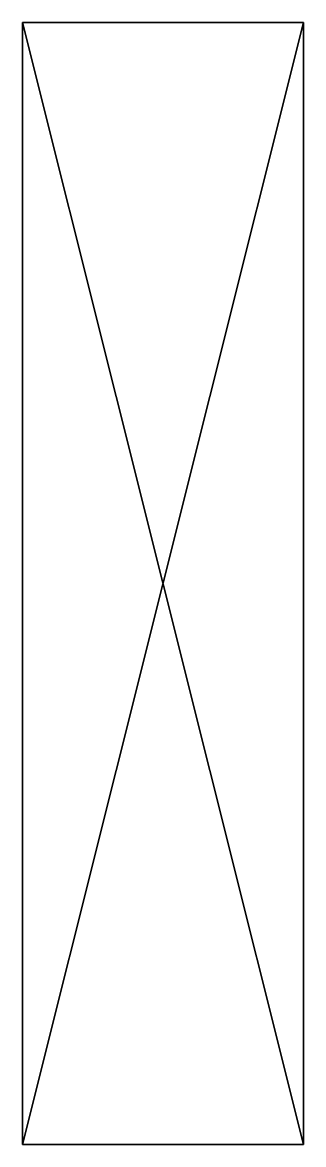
# Model space of a CAD drawing. Extents: x -16 to 16, y -64 to 64.
import ezdxf

# ---------------------------------------------------------------- set-up
doc = ezdxf.new("R2010")
doc.units = 0

msp = doc.modelspace()

# ---------------------------------------------------------------- meshes
at = {"layer": 'OBJECT000', "color": 50}
mesh = msp.add_polyface(dxfattribs=at)
corners = [(16, 64, -64), (16, -64, -64), (16, -64, 64), (16, 64, 64), (-16, -64, -64), (-16, 64, -64), (-16, 64, 64), (-16, -64, 64)]
mesh.append_faces([[corners[k] for k in face] for face in [(1, 3, 0), (5, 7, 4), (6, 2, 7), (4, 0, 5), (5, 3, 6), (1, 7, 2)]], dxfattribs={"vtx0": -1})
mesh.append_faces([[corners[k] for k in face] for face in [(1, 2, 3), (5, 6, 7), (6, 3, 2), (4, 1, 0), (5, 0, 3), (1, 4, 7)]], dxfattribs={"vtx2": -1})

doc.saveas('drawing.dxf')
